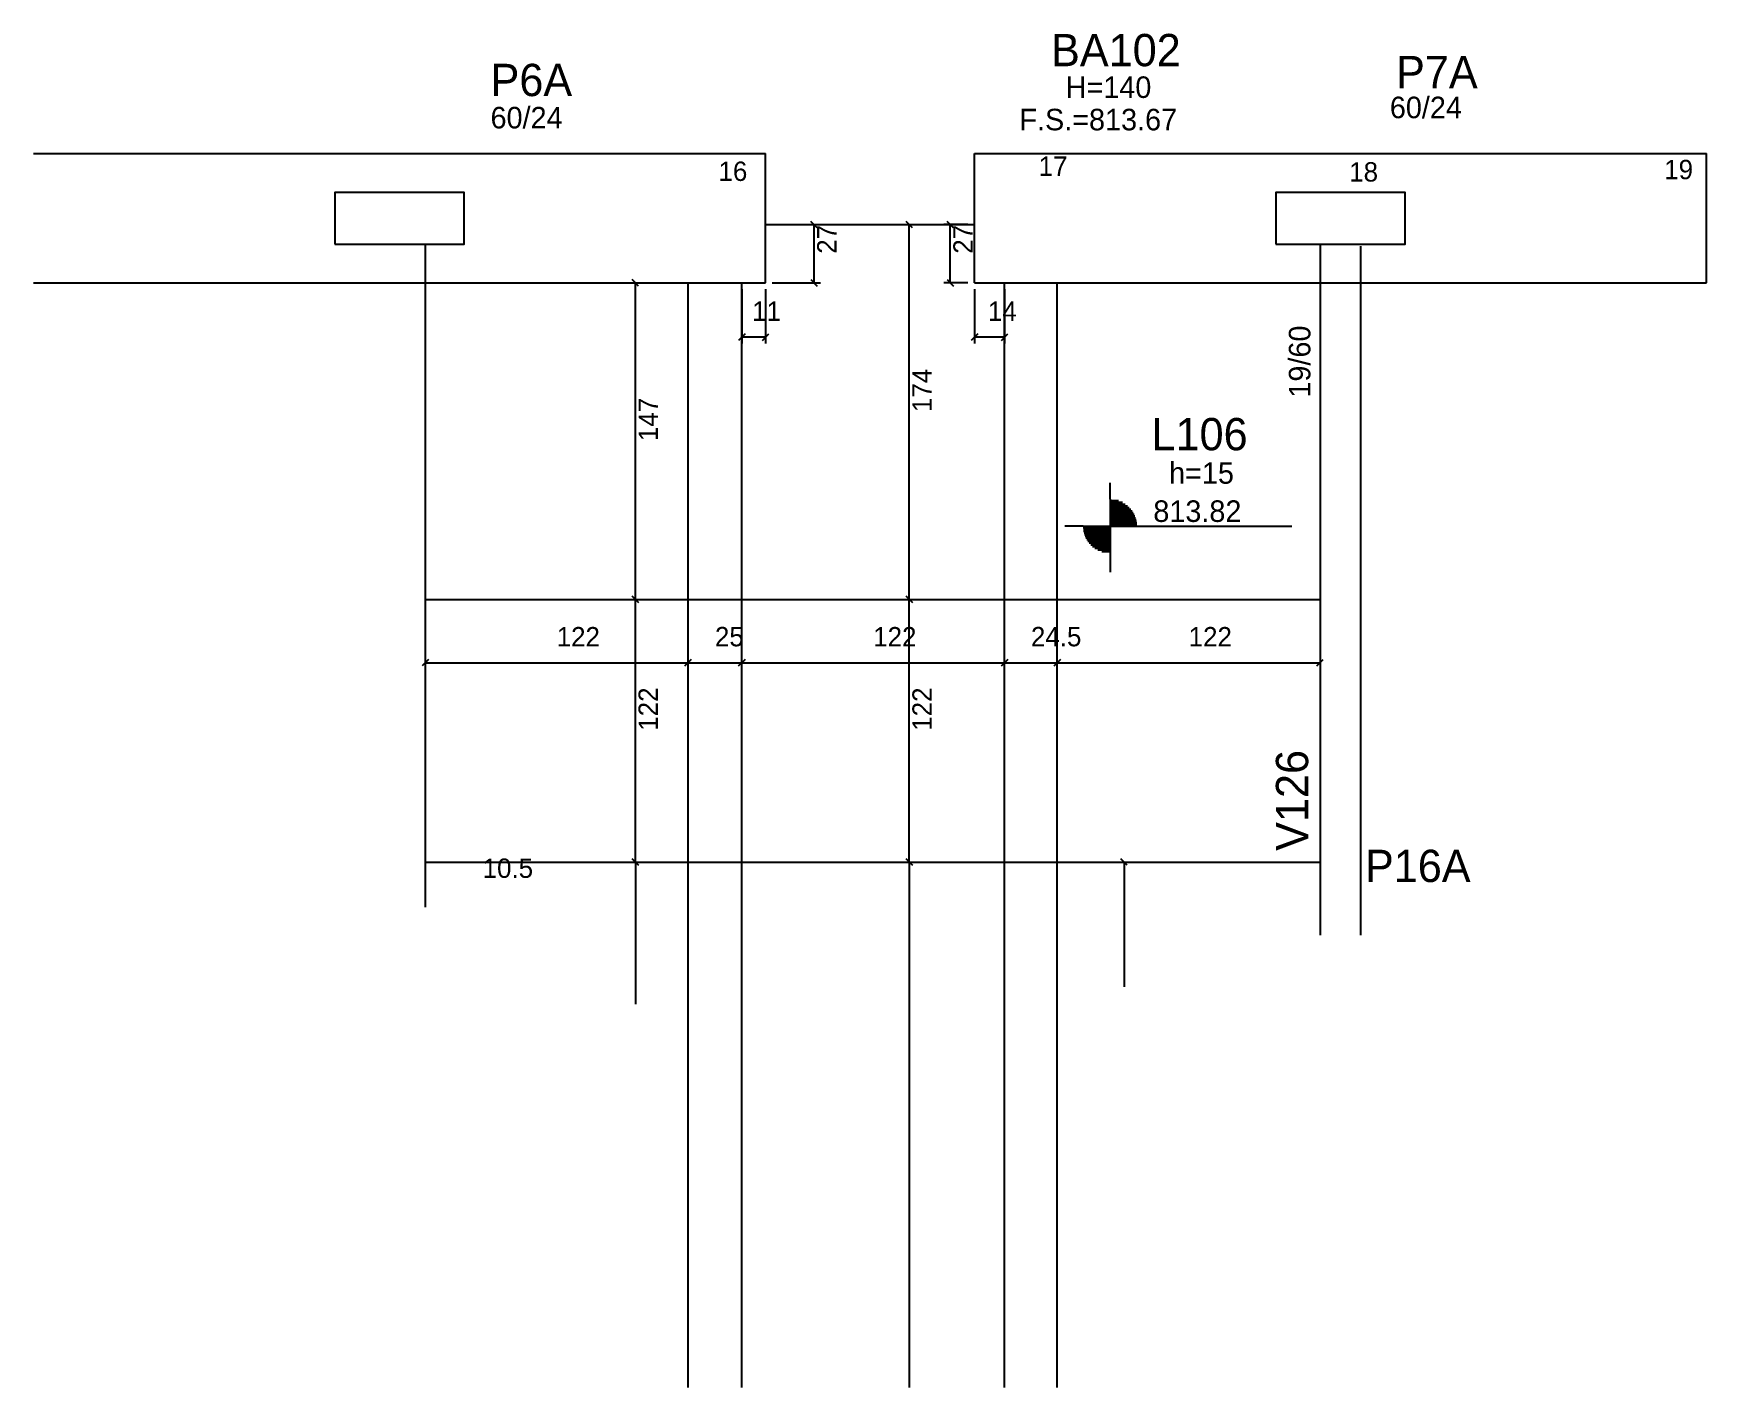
# Model space of a CAD drawing. Header units: metres. Extents: x 5053 to 5830, y 2712 to 3341.
import ezdxf

# ---------------------------------------------------------------- set-up
doc = ezdxf.new("R2010")
doc.units = ezdxf.units.M
for name, color, linetype in [('1', 7, 'Continuous'), ('3', 7, 'Continuous'), ('4', 7, 'Continuous'), ('7', 7, 'Continuous'), ('Painéis', 7, 'Continuous')]:
    doc.layers.add(name, color=color, linetype=linetype)

msp = doc.modelspace()

# ---------------------------------------------------------------- linework, layer by layer
at = {"layer": '1', "color": 1, "lineweight": 25}
for p, q in [((5052.92, 3284.82), (5392.93, 3284.82)), ((5392.93, 3224.82), (5392.93, 3284.82)), ((5489.92, 3224.82), (5489.92, 3284.82)), ((5489.92, 3284.82), (5829.92, 3284.82)), ((5829.92, 3224.82), (5829.92, 3284.82)), ((5052.92, 3224.82), (5392.93, 3224.82)), ((5489.92, 3224.82), (5829.92, 3224.82))]:
    msp.add_line(p, q, dxfattribs=at)
at = {"layer": '3', "color": 3, "lineweight": 25}
for p, q in [((5234.92, 3224.82), (5234.92, 3242.82)), ((5669.42, 3224.82), (5669.42, 3241.82)), ((5552.91, 3124.28), (5552.91, 3131.99)), ((5552.91, 3124.28), (5552.91, 3099.28)), ((5552.91, 3123.67), (5556.76, 3123.67)), ((5552.91, 3122.88), (5558.66, 3122.88)), ((5552.91, 3122.09), (5559.98, 3122.09)), ((5552.91, 3121.3), (5561.02, 3121.3)), ((5552.91, 3120.5), (5561.86, 3120.5)), ((5552.91, 3119.71), (5562.57, 3119.71)), ((5552.91, 3118.92), (5563.17, 3118.92)), ((5552.91, 3118.12), (5563.68, 3118.12)), ((5552.91, 3117.33), (5564.11, 3117.33)), ((5552.91, 3116.54), (5564.47, 3116.54)), ((5540.41, 3111.78), (5531.95, 3111.78)), ((5540.41, 3111.78), (5565.41, 3111.78)), ((5552.91, 3110.99), (5540.41, 3110.99)), ((5552.91, 3110.2), (5540.51, 3110.2)), ((5552.91, 3109.4), (5540.64, 3109.4)), ((5552.91, 3108.61), (5540.82, 3108.61)), ((5552.91, 3115.75), (5564.76, 3115.75)), ((5552.91, 3114.95), (5565, 3114.95)), ((5552.91, 3114.16), (5565.18, 3114.16)), ((5552.91, 3113.37), (5565.31, 3113.37)), ((5552.91, 3112.57), (5565.41, 3112.57)), ((5565.41, 3111.78), (5637.34, 3111.78)), ((5552.91, 3107.82), (5541.05, 3107.82)), ((5552.91, 3107.02), (5541.35, 3107.02)), ((5552.91, 3106.23), (5541.71, 3106.23)), ((5552.91, 3105.44), (5542.14, 3105.44)), ((5552.91, 3104.65), (5542.64, 3104.65)), ((5552.91, 3103.85), (5543.24, 3103.85)), ((5552.91, 3103.06), (5543.95, 3103.06)), ((5552.91, 3102.27), (5544.8, 3102.27)), ((5552.91, 3101.48), (5545.84, 3101.48)), ((5552.91, 3100.68), (5547.16, 3100.68)), ((5552.91, 3099.89), (5549.06, 3099.89)), ((5552.91, 3099.28), (5552.91, 3090.43))]:
    msp.add_line(p, q, dxfattribs=at)
for points in [[(5650.42, 3242.82), (5650.42, 2921.82)], [(5234.92, 2934.82), (5234.92, 3224.82)], [(5669.42, 2921.82), (5669.42, 3224.82)]]:
    msp.add_lwpolyline(points, dxfattribs=at)
at = {"layer": '7', "color": 7, "lineweight": 25}
for points in [[(5192.92, 3242.82), (5252.92, 3242.82), (5252.92, 3266.82), (5192.92, 3266.82), (5192.92, 3242.82)], [(5629.92, 3242.82), (5689.92, 3242.82), (5689.92, 3266.82), (5629.92, 3266.82), (5629.92, 3242.82)]]:
    msp.add_lwpolyline(points, dxfattribs=at)
at = {"layer": 'Painéis', "color": 200, "lineweight": 25}
for p, q in [((5392.93, 3251.82), (5489.93, 3251.82)), ((5356.92, 2711.82), (5356.92, 3224.82)), ((5381.92, 2711.82), (5381.92, 3224.82)), ((5503.92, 2711.82), (5503.92, 3224.82)), ((5528.42, 2711.82), (5528.42, 3224.82)), ((5234.92, 3077.82), (5650.42, 3077.82)), ((5234.92, 2955.82), (5650.42, 2955.82))]:
    msp.add_line(p, q, dxfattribs=at)
at = {"layer": 'Painéis', "color": 4, "lineweight": 25}
for p, q in [((5395.93, 3251.82), (5418.45, 3251.82)), ((5415.45, 3224.82), (5415.45, 3251.82)), ((5459.66, 3077.82), (5459.66, 3251.82)), ((5486.92, 3251.82), (5475.7, 3251.82)), ((5478.7, 3224.82), (5478.7, 3251.82)), ((5332.48, 3077.82), (5332.48, 3224.82)), ((5395.93, 3224.82), (5418.45, 3224.82)), ((5486.93, 3224.82), (5475.7, 3224.82)), ((5381.92, 3221.82), (5381.92, 3196.59)), ((5392.93, 3221.82), (5392.93, 3196.59)), ((5489.93, 3221.82), (5489.93, 3196.59)), ((5503.92, 3221.82), (5503.92, 3196.59)), ((5392.93, 3199.59), (5381.92, 3199.59)), ((5503.92, 3199.59), (5489.93, 3199.59)), ((5332.48, 2955.82), (5332.48, 3077.82)), ((5455.04, 3077.82), (5462.66, 3077.82)), ((5459.66, 2955.82), (5459.66, 3077.82)), ((5234.92, 3048.42), (5356.92, 3048.42)), ((5356.92, 3048.42), (5381.92, 3048.42)), ((5381.92, 3048.42), (5503.92, 3048.42)), ((5503.92, 3048.42), (5528.42, 3048.42)), ((5528.42, 3048.42), (5650.42, 3048.42)), ((5332.48, 2955.82), (5332.48, 2889.82)), ((5459.66, 2955.82), (5459.66, 2711.82)), ((5559.39, 2955.82), (5559.39, 2897.82))]:
    msp.add_line(p, q, dxfattribs=at)
at = {"layer": 'Painéis', "color": 0, "lineweight": 25}
for p, q in [((5416.95, 3250.32), (5413.95, 3253.32)), ((5461.16, 3250.32), (5458.16, 3253.32)), ((5480.2, 3250.32), (5477.2, 3253.32)), ((5333.98, 3223.32), (5330.98, 3226.32)), ((5413.95, 3226.32), (5416.95, 3223.32)), ((5477.2, 3226.32), (5480.2, 3223.32)), ((5383.42, 3201.09), (5380.42, 3198.09)), ((5391.43, 3198.09), (5394.43, 3201.09)), ((5491.43, 3201.09), (5488.43, 3198.09)), ((5502.42, 3198.09), (5505.42, 3201.09)), ((5333.98, 3076.32), (5330.98, 3079.32)), ((5330.98, 3079.32), (5333.98, 3076.32)), ((5461.16, 3076.32), (5458.16, 3079.32)), ((5458.16, 3079.32), (5461.16, 3076.32)), ((5236.42, 3049.92), (5233.42, 3046.92)), ((5355.42, 3046.92), (5358.42, 3049.92)), ((5358.42, 3049.92), (5355.42, 3046.92)), ((5380.42, 3046.92), (5383.42, 3049.92)), ((5383.42, 3049.92), (5380.42, 3046.92)), ((5502.42, 3046.92), (5505.42, 3049.92)), ((5505.42, 3049.92), (5502.42, 3046.92)), ((5526.92, 3046.92), (5529.92, 3049.92)), ((5529.92, 3049.92), (5526.92, 3046.92)), ((5648.92, 3046.92), (5651.92, 3049.92)), ((5333.98, 2954.32), (5330.98, 2957.32)), ((5330.98, 2957.32), (5333.98, 2954.32)), ((5458.16, 2957.32), (5461.16, 2954.32)), ((5461.16, 2954.32), (5458.16, 2957.32)), ((5560.89, 2954.32), (5557.89, 2957.32))]:
    msp.add_line(p, q, dxfattribs=at)

# ---------------------------------------------------------------- texts
at = {"layer": '3', "color": 3, "lineweight": 25}
for s, height, p in [('H=140', 10, (5532.31, 3310.66)), ('60/24', 10, (5682.85, 3301.25)), ('60/24', 10, (5265.2, 3296.51)), ('F.S.=813.67', 10, (5510.82, 3295.62)), ('16', 9, (5371.07, 3272.12)), ('17', 9, (5519.75, 3274.47)), ('18', 9, (5663.99, 3271.83)), ('19', 9, (5810.28, 3272.91)), ('h=15', 10, (5580.32, 3131.49)), ('813.82', 10, (5573.01, 3113.78))]:
    msp.add_text(s, height=height, dxfattribs=at).set_placement(p)
msp.add_text('19/60', height=10, rotation=90, dxfattribs=at).set_placement((5645.94, 3171.5))
at = {"layer": '4', "color": 4, "lineweight": 25}
for s, p in [('BA102', (5525.51, 3325.38)), ('P6A', (5265.2, 3311.51)), ('P7A', (5685.74, 3315.17)), ('L106', (5572.17, 3147.05)), ('P16A', (5671.29, 2946.55))]:
    msp.add_text(s, height=15, dxfattribs=at).set_placement(p)
msp.add_text('V126', height=15, rotation=90, dxfattribs=at).set_placement((5644.93, 2961.03))
at = {"layer": 'Painéis', "color": 240, "lineweight": 25}
for s, p in [('27', (5425.88, 3238.32)), ('27', (5489.13, 3238.32)), ('174', (5470.1, 3164.82)), ('147', (5342.92, 3151.32)), ('122', (5342.93, 3016.82)), ('122', (5470.11, 3016.82))]:
    msp.add_text(s, height=9, rotation=90, dxfattribs=at).set_placement(p)
for s, p in [('11', (5386.68, 3207.14)), ('14', (5496.18, 3207.15)), ('122', (5295.92, 3055.97)), ('25', (5369.42, 3056.02)), ('122', (5442.92, 3055.97)), ('24.5', (5516.17, 3056.02)), ('122', (5589.42, 3055.97)), ('10.5', (5261.54, 2948.48))]:
    msp.add_text(s, height=9, dxfattribs=at).set_placement(p)

doc.saveas('drawing.dxf')
